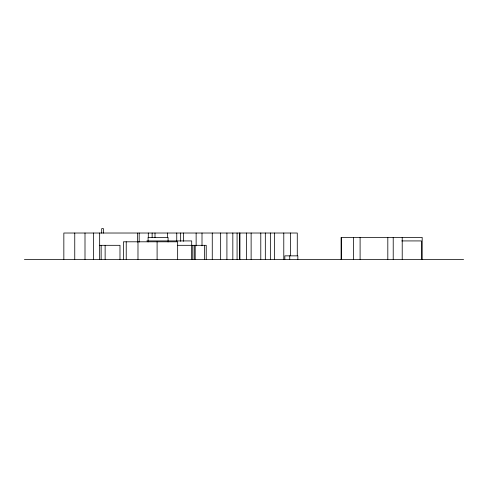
<?xml version="1.0" encoding="UTF-8"?>
<svg xmlns="http://www.w3.org/2000/svg" width="488" height="488" viewBox="0 0 488 488"><rect width="100%" height="100%" fill="white"/><g stroke="black" fill="none" stroke-linecap="round" stroke-linejoin="round"><path stroke-width="0.73" d="M137.677 233.02L297.277 233.02L297.277 255.608M146.809 240.926L191.705 240.926L191.705 245.354M401.752 240.926L421.467 240.926L421.467 259.372M99.332 245.318L119.981 245.318L119.981 259.372M177.601 245.318L206.223 245.318L206.223 259.372M24.4 259.372L463.6 259.372M422.187 259.372L422.187 237.412L341.38 237.412L341.38 259.372M402.216 237.412L402.216 259.372M393.218 237.412L393.218 259.372M387.814 237.412L387.814 259.372M360.101 237.412L360.101 259.372M353.44 237.412L353.44 259.372M341.1 237.412L341.1 259.372M297.857 259.372L297.857 255.858L284.839 255.858L284.839 259.372M290.543 233.02L290.543 255.608M289.75 255.858L289.75 259.372M283.784 233.02L283.784 259.372M274.366 233.02L274.366 259.372M270.358 233.02L270.358 259.372M265.326 233.02L265.326 259.372M260.787 233.02L260.787 259.372M251.125 233.02L251.125 259.372M246.635 233.02L246.635 259.372M239.944 233.02L239.944 259.372M239.565 233.02L239.565 259.372M237.076 233.02L237.076 259.372M232.831 233.02L232.831 259.372M226.914 233.02L226.914 259.372M220.649 233.02L220.649 259.372M212.262 233.02L212.262 259.372M204.49 245.318L204.49 259.372M202.008 233.02L202.008 245.818M196.133 233.02L196.133 245.818M195.194 245.318L195.194 259.372M194.218 245.318L194.218 259.372M192.748 245.318L192.748 259.372M191.485 245.318L191.485 259.372M183.525 233.02L183.488 241.304M180.658 233.02L180.658 241.304M177.656 259.372L177.656 241.804L123.421 241.804L123.421 259.372M176.754 233.02L176.754 241.304M168.073 241.956L168.073 237.412L148.09 237.412L148.09 241.956M167.616 233.02L167.616 237.54M157.099 241.804L157.099 259.372M155.007 233.02L155.007 237.54M152.14 233.02L152.14 237.54M148.297 233.02L148.297 237.54M139.165 233.02L139.165 242.054M137.982 241.804L137.982 259.372M137.457 242.054L137.457 233.02L63.843 233.02L63.843 259.372M126.227 241.804L126.227 259.372M105.133 245.318L105.133 259.372M103.456 233.13L103.456 228.628L101.699 228.628L101.699 233.13M101.15 245.318L101.15 259.372M99.662 233.02L99.662 259.372M93.397 233.02L93.397 259.372M85.003 233.02L85.003 259.372M74.755 233.02L74.755 259.372"/></g></svg>
